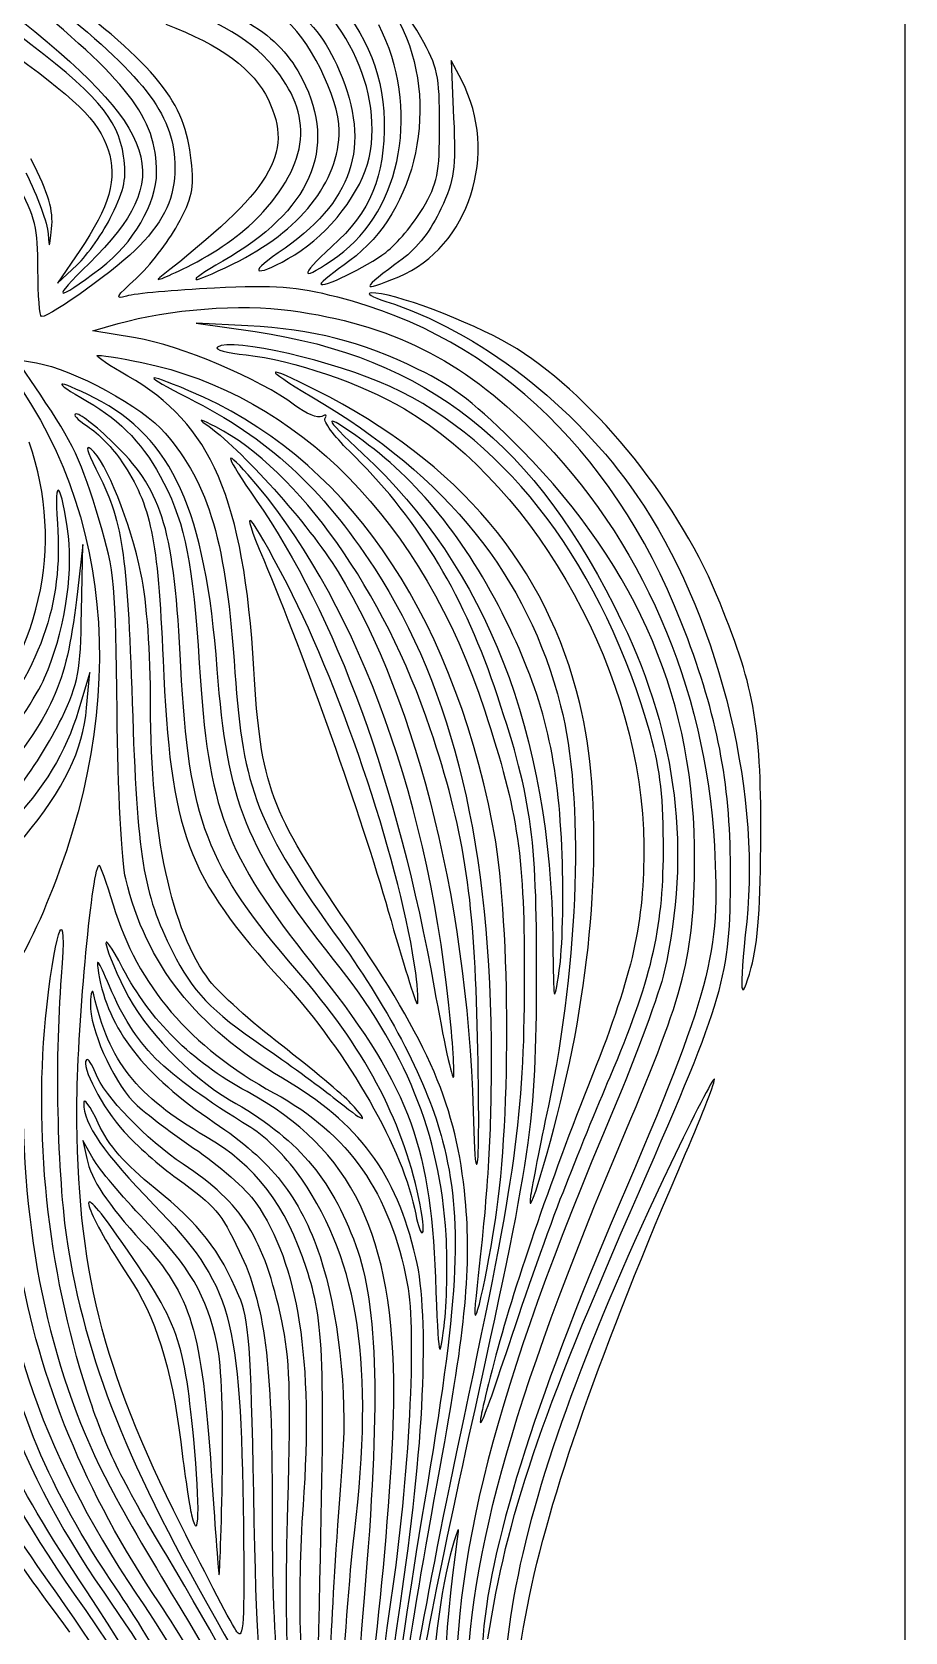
# Model space of a CAD drawing. Extents: x 0 to 150, y -1 to 211.
# Drawn here: x 111.6 to 149.5, y 86.7 to 156.3 of the extents above; entities that cross this region are included whole.
import ezdxf

# ---------------------------------------------------------------- set-up
doc = ezdxf.new("R2010")
doc.units = 0
doc.layers.get('0').update_dxf_attribs({"linetype": 'CONTINUOUS'})

msp = doc.modelspace()

# ---------------------------------------------------------------- linework, layer by layer
at = {"color": 7}
for points in [[(0.316703, 105.180175), (0.316703, 210.881214), (74.929204, 210.881214), (149.541704, 210.881214), (149.541704, 105.180175), (149.541704, -0.520867), (74.929204, -0.520867), (0.316703, -0.520867)], [(115.052814, 148.363765)], [(121.63447, 148.502452)], [(120.327817, 146.23642)], [(123.009567, 146.634483)], [(124.878065, 146.576312)], [(126.965834, 146.736911)], [(114.570992, 146.053537)], [(127.52364, 145.674834)], [(143.272462, 121.45205)], [(134.631284, 120.526008)], [(128.264343, 115.392086)], [(129.707555, 113.980566)], [(130.94135, 113.117675)], [(134.82814, 110.902888)], [(125.444594, 109.711678)], [(134.670385, 105.841633)], [(128.400836, 105.572002)], [(131.729181, 104.644253)], [(129.58404, 103.98955)], [(119.629216, 99.22705)], [(118.609584, 95.10767)], [(126.664104, 87.596234)]]:
    msp.add_lwpolyline(points, close=True, dxfattribs=at)
for points in [[(130.263368, 154.205718), (129.804784, 155.077091), (129.914158, 152.576324)], [(113.651162, 146.811148), (112.691735, 145.396842), (113.530885, 146.18253)], [(116.071912, 143.014004), (114.219829, 143.31615), (115.325025, 143.633899)], [(120.966704, 143.538805), (118.717745, 143.65882), (121.280682, 143.286036)], [(111.92642, 140.562822), (110.900117, 142.078805), (111.766223, 141.930099)], [(113.731725, 131.109342), (113.784163, 134.019758), (113.552626, 131.982062)], [(113.954655, 126.924763), (114.095064, 128.463508), (113.601106, 126.81562)], [(114.239813, 107.296842), (113.795485, 108.090592), (113.959103, 107.312979)]]:
    msp.add_lwpolyline(points, dxfattribs=at)
for points in [[(116.68596, 159.839922), (122.360836, 158.204884), (123.803989, 157.296855), (124.940089, 154.646445)], [(126.239066, 150.846044), (126.926343, 154.050696), (124.825398, 157.900436), (121.613972, 159.321003)], [(116.997954, 150.2132), (116.997954, 152.582449), (115.726244, 154.232001), (110.954166, 158.052685)], [(118.50474, 150.732651), (118.240998, 153.288066), (117.012691, 154.818196), (112.500037, 158.212843)], [(116.441564, 158.354451), (120.547159, 157.334445), (122.30268, 156.292566), (123.339897, 154.260383)], [(124.294884, 158.181633), (125.958211, 156.64843), (126.849785, 154.683902), (126.888661, 152.466416)], [(128.483709, 156.09829), (127.546047, 157.751404), (126.750453, 158.298623), (127.561276, 156.732751)], [(112.633464, 157.437754), (116.593911, 154.240063), (117.791704, 152.611384), (117.791704, 150.423925)], [(121.853746, 155.062462), (120.716638, 156.321104), (118.907758, 157.20758), (115.93494, 157.963087)], [(110.515662, 157.292971), (117.207104, 152.017889), (117.860649, 149.993067), (114.072792, 146.272229)], [(117.394829, 156.656209), (119.793628, 155.753038), (121.228691, 154.696364), (121.858244, 153.369677)], [(124.935454, 152.0527), (124.935454, 153.466403), (123.58892, 156.13045), (122.426061, 157.017408)], [(124.878065, 146.576312), (127.69107, 148.61404), (128.476857, 153.046859), (126.660473, 156.631317)], [(127.561276, 156.732751), (129.341668, 153.29444), (128.3394, 148.498412), (125.398474, 146.383343)], [(115.561578, 150.919733), (115.313997, 152.570725), (114.373533, 153.649802), (110.912537, 156.253979)], [(129.301079, 152.276008), (129.301079, 154.449767), (129.229858, 154.782824), (128.483709, 156.09829)], [(110.282043, 155.701709), (113.466803, 153.445689), (114.469365, 152.465812), (114.886721, 151.201213)], [(121.63447, 148.502452), (123.737857, 150.841924), (123.806675, 152.900801), (121.853746, 155.062462)], [(124.940089, 154.646445), (126.361396, 151.330668), (125.557013, 148.923962), (122.28962, 146.716282)], [(123.339897, 154.260383), (124.880677, 151.24158), (123.698585, 148.542023), (119.876099, 146.350064)], [(127.52364, 145.674834), (130.590192, 146.953856), (131.912683, 151.071784), (130.263368, 154.205718)], [(121.858244, 153.369677), (122.972843, 151.020836), (122.009675, 149.446737), (117.130245, 145.642743)], [(126.888661, 152.466416), (126.931523, 150.021488), (126.302603, 148.501656), (124.62319, 146.991718)], [(129.914158, 152.576324), (130.012054, 150.338047), (129.954258, 149.924236), (129.363541, 148.633939)], [(120.327817, 146.23642), (123.24075, 147.662744), (124.935454, 149.80199), (124.935454, 152.0527)], [(128.567574, 148.646954), (129.222426, 149.760959), (129.301079, 150.150092), (129.301079, 152.276008)], [(114.886721, 151.201213), (115.299982, 149.949016), (114.959762, 148.740178), (113.651162, 146.811148)], [(112.431237, 147.762989), (112.514899, 148.57998), (112.319708, 149.239838), (111.53118, 150.805698)], [(115.052814, 148.363765), (115.606621, 149.495708), (115.702723, 149.97851), (115.561578, 150.919733)], [(117.791704, 150.423925), (117.791704, 149.13269), (117.362123, 148.180433), (116.254596, 147.016597)], [(117.90798, 147.92788), (118.550058, 149.107583), (118.632478, 149.49497), (118.50474, 150.732651)], [(123.009567, 146.634483), (124.498621, 147.535781), (125.92926, 149.401464), (126.239066, 150.846044)], [(111.837719, 145.992154), (111.836925, 147.830439), (111.741101, 148.220501), (110.911677, 149.760736)], [(111.312346, 150.189938), (111.820055, 149.188122), (112.255469, 147.997497), (112.27993, 147.544105)], [(114.570992, 146.05354), (115.96828, 147.107137), (116.997954, 148.871935), (116.997954, 150.2132)], [(113.530885, 146.18253), (113.992417, 146.614658), (114.677285, 147.596214), (115.052814, 148.363765)], [(118.528685, 146.211121), (119.759635, 146.837524), (120.882098, 147.665633), (121.63447, 148.502452)], [(126.965834, 146.736911), (127.443365, 147.101142), (128.164148, 147.960659), (128.567574, 148.646954)], [(129.363541, 148.633939), (128.943648, 147.716769), (128.330971, 146.919169), (127.679397, 146.441472)], [(112.27993, 147.544105), (112.317636, 146.84529), (112.340676, 146.878619), (112.431237, 147.762989)], [(116.105297, 145.603545), (116.687042, 146.129116), (117.498249, 147.175067), (117.90798, 147.92788)], [(116.254596, 147.016597), (115.379386, 146.096887), (112.394516, 143.941633), (111.995995, 143.941633)], [(124.62319, 146.991718), (123.113562, 145.634435), (123.256421, 145.401599), (124.878065, 146.576312)], [(114.072792, 146.272229), (112.377897, 144.60732), (112.551784, 144.53099), (114.570992, 146.053537)], [(117.130245, 145.642743), (116.839204, 145.415849), (117.468502, 145.671619), (118.528685, 146.211121)], [(119.876099, 146.350064), (118.124399, 145.345573), (118.378113, 145.281745), (120.327817, 146.23642)], [(122.28962, 146.716282), (120.816743, 145.721102), (121.392479, 145.655686), (123.009567, 146.634483)], [(124.141704, 145.36847), (124.141704, 145.137111), (126.134154, 146.102557), (126.965834, 146.736911)], [(125.398474, 146.383343), (124.70725, 145.886226), (124.141704, 145.429534), (124.141704, 145.36847)], [(127.679397, 146.441472), (125.843138, 145.095227), (125.816212, 144.962687), (127.52364, 145.674834)], [(111.995995, 143.941633), (111.909415, 143.941633), (111.838192, 144.864368), (111.837719, 145.992154)], [(115.692039, 144.836248), (115.154832, 144.679297), (115.223607, 144.806993), (116.105297, 145.603545)], [(119.511495, 145.18014), (117.765245, 145.094558), (116.046491, 144.939806), (115.692039, 144.836248)], [(124.872771, 144.782844), (123.017402, 145.252062), (122.205938, 145.312196), (119.511495, 145.18014)], [(126.344011, 144.973807), (126.078628, 144.959414), (126.356843, 144.791472), (126.962278, 144.600591)], [(132.348073, 142.727513), (130.624262, 143.737812), (127.196998, 145.020051), (126.344011, 144.973807)], [(115.325025, 143.633899), (117.531372, 144.26823), (120.638422, 144.504751), (122.827531, 144.205018)], [(122.827531, 144.205018), (127.196281, 143.606853), (130.231655, 142.091397), (133.414524, 138.919302)], [(140.095287, 129.918717), (137.187228, 137.796072), (131.835239, 143.022058), (124.872771, 144.782844)], [(126.962278, 144.600591), (130.985437, 143.332158), (135.178348, 140.092266), (137.881701, 136.163074)], [(108.720099, 143.72169), (114.593732, 137.785356), (116.095603, 128.948638), (112.776564, 119.854252)], [(128.375037, 141.646108), (125.872679, 142.862575), (123.82228, 143.386416), (120.966704, 143.538805)], [(122.999815, 140.08594), (121.512497, 141.220373), (118.021052, 142.696025), (116.071912, 143.014004)], [(127.158186, 140.899579), (124.704591, 142.021878), (120.303745, 143.026593), (119.639538, 142.616092)], [(121.280682, 143.286036), (128.755251, 142.198844), (133.510959, 138.431934), (137.248209, 130.638444)], [(141.349333, 131.838846), (139.560231, 136.136462), (135.769136, 140.722482), (132.348073, 142.727513)], [(115.744892, 141.354032), (114.96562, 141.793825), (114.367929, 142.193552), (114.416692, 142.242315)], [(114.416692, 142.242315), (114.465455, 142.291078), (115.334076, 142.158455), (116.346965, 141.947601)], [(119.639538, 142.616092), (119.476808, 142.515519), (120.041726, 142.360269), (120.894909, 142.271094)], [(120.894909, 142.271094), (122.904673, 142.061033), (125.915849, 141.034841), (127.777894, 139.925414)], [(111.766223, 141.930099), (113.380607, 141.652921), (116.39758, 140.007901), (117.36556, 138.877032)], [(121.223603, 128.619028), (120.792565, 135.998802), (119.368491, 139.308999), (115.744892, 141.354032)], [(116.346965, 141.947601), (123.16192, 140.528913), (128.581941, 135.022921), (131.270386, 126.787458)], [(118.404113, 140.717863), (116.371399, 141.574139), (116.356265, 141.417485), (118.373536, 140.401373)], [(123.950812, 140.730422), (121.647408, 141.891792), (121.549194, 141.761567), (123.744829, 140.457304)], [(132.872954, 138.134169), (130.871833, 140.162148), (129.954869, 140.878108), (128.375037, 141.646108)], [(114.31156, 140.390311), (112.557531, 141.279144), (112.347806, 141.18944), (113.984781, 140.25054)], [(131.609454, 121.862842), (129.710352, 131.362998), (125.148253, 137.876912), (118.404113, 140.717863)], [(135.398327, 127.112427), (133.970771, 133.058651), (130.148608, 137.605505), (123.950812, 140.730422)], [(138.46965, 125.768899), (136.462677, 132.95508), (132.272262, 138.56035), (127.158186, 140.899579)], [(114.513222, 135.036737), (113.716422, 137.691408), (113.3715, 138.428254), (111.92642, 140.562822)], [(113.984781, 140.25054), (115.488262, 139.388207), (116.480696, 138.329218), (117.315536, 136.696408)], [(119.633783, 128.606796), (119.115493, 135.494837), (117.673943, 138.686463), (114.31156, 140.390311)], [(118.373536, 140.401373), (121.832635, 138.659005), (124.179902, 136.510607), (126.467611, 132.993059)], [(124.18414, 139.602236), (124.016992, 139.498933), (123.484045, 139.7166), (122.999815, 140.08594)], [(123.744829, 140.457304), (129.691215, 136.924992), (133.117698, 132.667163), (134.567909, 127.0083)], [(127.777894, 139.925414), (133.624346, 136.442035), (138.13169, 128.220732), (138.18485, 120.943346)], [(113.509481, 139.703842), (113.318089, 139.70146), (113.534537, 139.460383), (113.990469, 139.168272)], [(115.272323, 138.293441), (114.494151, 139.071615), (113.700872, 139.706294), (113.509481, 139.703842)], [(119.573278, 139.144976), (118.957214, 139.468124), (118.750818, 139.526677), (119.11462, 139.275087)], [(119.11462, 139.275087), (120.660753, 138.205861), (123.610711, 134.915391), (124.886776, 132.836663)], [(125.976208, 138.530579), (124.155875, 139.866828), (124.155562, 139.647917), (125.975414, 137.963066)], [(124.326348, 139.528426), (124.416569, 139.674407), (124.353709, 139.707035), (124.18414, 139.602236)], [(125.368637, 138.098482), (124.706443, 138.741052), (124.237414, 139.384527), (124.326348, 139.528426)], [(113.990469, 139.168272), (114.446407, 138.876159), (115.119539, 138.183684), (115.486323, 137.629434)], [(117.36556, 138.877032), (119.289396, 136.629463), (120.025684, 134.105309), (120.404877, 128.457598)], [(128.897925, 126.001828), (126.907163, 131.967319), (123.14347, 137.272268), (119.573278, 139.144976)], [(132.352098, 130.384227), (130.63139, 133.98378), (128.553475, 136.638691), (125.976208, 138.530579)], [(133.414524, 138.919302), (138.074334, 134.275264), (140.853144, 127.894792), (141.252292, 120.922883)], [(108.399715, 125.156217), (111.956924, 129.225977), (113.029384, 133.903), (111.454811, 138.47958)], [(114.147431, 138.180887), (113.887554, 138.396562), (113.960243, 138.09604), (114.354483, 137.32483)], [(116.316551, 132.774142), (115.867667, 134.970388), (114.795401, 137.643119), (114.147431, 138.180887)], [(118.052472, 128.705118), (117.755625, 134.634674), (117.275618, 136.290145), (115.272323, 138.293441)], [(120.980131, 137.052473), (119.833647, 138.353594), (119.980834, 137.893115), (121.332313, 135.950664)], [(131.684152, 127.833927), (130.254719, 132.037405), (128.239541, 135.312655), (125.368637, 138.098482)], [(125.975414, 137.963066), (131.330248, 133.005433), (134.126721, 125.830132), (134.228144, 116.787885)], [(140.394018, 120.261433), (140.432629, 127.116753), (137.970093, 132.968614), (132.872954, 138.134169)], [(113.159895, 134.388778), (112.866353, 136.738214), (112.515063, 137.146591), (112.680739, 134.9458)], [(114.354483, 137.32483), (115.517348, 135.050046), (115.719508, 133.747536), (115.935173, 127.140592)], [(115.486323, 137.629434), (116.761511, 135.702498), (117.044293, 134.339822), (117.278613, 128.992675)], [(117.315536, 136.696408), (118.244517, 134.87948), (118.583146, 133.150242), (118.850037, 128.860383)], [(129.707555, 113.980566), (128.70117, 123.477864), (125.511626, 131.909775), (120.980131, 137.052473)], [(122.681696, 132.281515), (121.014471, 135.509569), (120.524275, 136.022363), (121.652366, 133.3583)], [(121.332313, 135.950664), (124.791036, 130.979524), (127.488767, 123.583121), (129.067817, 114.742153)], [(137.881701, 136.163074), (141.308315, 131.182663), (143.279196, 123.523732), (142.656859, 117.606609)], [(112.680739, 134.9458), (112.947151, 131.406889), (111.950595, 128.628272), (109.150703, 125.103287)], [(112.128215, 128.230199), (112.947111, 130.081869), (113.377218, 132.649375), (113.159895, 134.388778)], [(115.278641, 126.743717), (115.219506, 132.322901), (115.171429, 132.84382), (114.513222, 135.036737)], [(121.652366, 133.3583), (123.414184, 129.197645), (125.916314, 122.143684), (127.072266, 118.078612)], [(126.467611, 132.993059), (129.908509, 127.702379), (131.5559, 120.757323), (131.545452, 111.585944)], [(116.73337, 127.054113), (116.73337, 129.364682), (116.578213, 131.493911), (116.316551, 132.774142)], [(128.264343, 115.392086), (127.677373, 119.816869), (125.113846, 127.572421), (122.681696, 132.281515)], [(124.886776, 132.836663), (128.386528, 127.135512), (130.61963, 117.927842), (130.792098, 108.487467)], [(113.552626, 131.982062), (113.106885, 128.059201), (112.597229, 126.855559), (109.994382, 123.578646)], [(143.272462, 121.45205), (143.283443, 126.255076), (142.970716, 127.944107), (141.349333, 131.838846)], [(112.869072, 126.477297), (113.603087, 128.037011), (113.684217, 128.472642), (113.731725, 131.109342)], [(134.631274, 120.526008), (134.480662, 124.58074), (133.875886, 127.196615), (132.352098, 130.384227)], [(137.248209, 130.638444), (139.648216, 125.633583), (140.24597, 120.65893), (139.074422, 115.44027)], [(141.956594, 119.599967), (141.960087, 123.459745), (141.46357, 126.212312), (140.095287, 129.918717)], [(117.278613, 128.992675), (117.609956, 121.431502), (118.280066, 119.63192), (122.484129, 115.01324)], [(118.850037, 128.860383), (119.245729, 122.500231), (119.977694, 120.549887), (123.748713, 115.807673)], [(109.813706, 124.624013), (110.755822, 125.85927), (111.797351, 127.482052), (112.128215, 128.230199)], [(123.091945, 115.498925), (119.187786, 119.979715), (118.383812, 122.086571), (118.052472, 128.705118)], [(124.695847, 115.972185), (120.910104, 120.727597), (120.068613, 122.827907), (119.633783, 128.606796)], [(120.404877, 128.457598), (120.744472, 123.399674), (121.398538, 121.727031), (124.976369, 116.766935)], [(125.322888, 117.4833), (121.93171, 122.427526), (121.519897, 123.546222), (121.223603, 128.619028)], [(133.520495, 115.234342), (133.536026, 121.429693), (133.291524, 123.107188), (131.684152, 127.833927)], [(113.601106, 126.81562), (113.042401, 124.951744), (112.151803, 123.493173), (110.483224, 121.709326)], [(111.232897, 121.298848), (112.974631, 123.391205), (113.785079, 125.066417), (113.954655, 126.924763)], [(115.654757, 119.476004), (115.474433, 120.233313), (115.314989, 123.314235), (115.278641, 126.743717)], [(115.935173, 127.140592), (116.155626, 120.386864), (116.39695, 118.895101), (117.686399, 116.315143)], [(119.315817, 115.031983), (117.637242, 117.233541), (116.73337, 121.441356), (116.73337, 127.054113)], [(131.270386, 126.787458), (132.738122, 122.291374), (133.007026, 120.437648), (132.984674, 114.969758)], [(134.567909, 127.0083), (135.588867, 123.024418), (135.372041, 115.967161), (134.033152, 109.602886)], [(134.82814, 110.902888), (136.176448, 116.928823), (136.389449, 122.984101), (135.398327, 127.112427)], [(110.87899, 123.302297), (111.527921, 124.101654), (112.423456, 125.530404), (112.869072, 126.477297)], [(130.94135, 113.117675), (130.790789, 118.867716), (130.348916, 121.653808), (128.897925, 126.001828)], [(139.035891, 120.6583), (139.044595, 123.004141), (138.914907, 124.174615), (138.46965, 125.768899)], [(131.729181, 104.644253), (132.44027, 109.176156), (132.378815, 118.01416), (131.609454, 121.862842)], [(142.859474, 115.631217), (143.142851, 116.654448), (143.265446, 118.382357), (143.272462, 121.45205)], [(134.509727, 115.498925), (134.646853, 116.37205), (134.701555, 118.634237), (134.631284, 120.526008)], [(138.18485, 120.943346), (138.209245, 117.605059), (137.710257, 115.371147), (135.95314, 110.952005)], [(136.714225, 110.868717), (138.495942, 115.039775), (139.023296, 117.263429), (139.035891, 120.6583)], [(141.252292, 120.922883), (141.522569, 116.201973), (141.096021, 114.592582), (137.114971, 105.312467)], [(112.776564, 119.854252), (111.29051, 115.782368), (109.808944, 113.506099), (106.153151, 109.678092)], [(113.528155, 109.527864), (113.525774, 112.715006), (114.160509, 119.722948), (114.483473, 120.077045)], [(114.483473, 120.077045), (114.523705, 120.121156), (114.804153, 119.342305), (115.106691, 118.346265)], [(137.390301, 108.487475), (139.968803, 114.570693), (140.370843, 116.146606), (140.394018, 120.261433)], [(122.474088, 110.803248), (118.716306, 113.015136), (116.531567, 115.793666), (115.654757, 119.476004)], [(137.992411, 105.892214), (141.692768, 114.349559), (141.952665, 115.248261), (141.956594, 119.599967)], [(112.218401, 113.899056), (112.614422, 117.536354), (113.128571, 118.621434), (112.851105, 115.234342)], [(115.106691, 118.346265), (116.178539, 114.817443), (118.442105, 112.171282), (122.107674, 110.161959)], [(127.072266, 118.078612), (127.703321, 115.85942), (128.269942, 114.043717), (128.331423, 114.043717)], [(115.530328, 115.583121), (114.494366, 117.557629), (114.566631, 116.810073), (115.622565, 114.628967)], [(130.416551, 105.557577), (130.043325, 109.564286), (128.869601, 112.312307), (125.322888, 117.4833)], [(142.656859, 117.606609), (142.321886, 114.421703), (142.376649, 113.88779), (142.859474, 115.631217)], [(117.686399, 116.315143), (118.552336, 114.582559), (119.351145, 113.747206), (121.628162, 112.193049)], [(124.976369, 116.766935), (127.156236, 113.744891), (128.811523, 110.521996), (129.434177, 108.087433)], [(134.228144, 116.787885), (134.259532, 113.98967), (134.267191, 113.954608), (134.509727, 115.498925)], [(114.950671, 114.809013), (114.43549, 116.013373), (114.345323, 116.11954), (114.471704, 115.372981)], [(120.928969, 110.222604), (118.512021, 111.540735), (116.715125, 113.324942), (115.530328, 115.583121)], [(123.748713, 115.807673), (127.902242, 110.584438), (128.887403, 108.077495), (129.120731, 102.137467)], [(129.58404, 103.98955), (129.307108, 108.432031), (127.844783, 112.016688), (124.695847, 115.972185)], [(112.851105, 115.234342), (112.540754, 111.445762), (112.678562, 106.197104), (113.163718, 103.328092)], [(114.471704, 115.372981), (114.882247, 112.947802), (116.434092, 110.945565), (119.501431, 108.883479)], [(122.421912, 112.244013), (121.112224, 113.254523), (119.714484, 114.509108), (119.315817, 115.031983)], [(122.484129, 115.01324), (125.382255, 111.829289), (127.736661, 107.7063), (128.265034, 104.889832)], [(128.400836, 105.572002), (127.643366, 109.103964), (126.021439, 112.136753), (123.091945, 115.498925)], [(128.331423, 114.043717), (128.392907, 114.043717), (128.362721, 114.650483), (128.264343, 115.392086)], [(132.984674, 114.969758), (132.960756, 109.116974), (132.628013, 106.723453), (130.352379, 96.034318)], [(130.595426, 95.2583), (133.343462, 107.71292), (133.504406, 108.812047), (133.520495, 115.234342)], [(139.074422, 115.44027), (138.871169, 114.534879), (137.875195, 111.835158), (136.861143, 109.44089)], [(114.26748, 114.440592), (114.20058, 114.739182), (114.136673, 114.56625), (114.120814, 114.043717)], [(119.127191, 108.27535), (116.125281, 110.020735), (114.913225, 111.558403), (114.26748, 114.440592)], [(121.093, 108.66024), (117.119845, 111.13008), (116.078439, 112.172578), (114.950671, 114.809013)], [(115.622565, 114.628967), (116.413809, 112.994599), (118.475032, 110.838382), (120.171173, 109.870729)], [(129.067817, 114.742153), (129.478789, 112.441151), (129.858598, 110.689192), (129.911835, 110.848902)], [(113.974287, 97.181432), (112.243881, 102.562046), (111.625293, 108.45156), (112.218401, 113.899056)], [(114.120814, 114.043717), (114.088317, 112.97312), (115.047289, 110.78096), (115.982268, 109.788515)], [(129.911835, 110.848902), (129.965072, 111.008615), (129.873147, 112.417865), (129.707555, 113.980566)], [(130.954129, 107.16455), (131.023307, 107.528352), (131.017558, 110.207258), (130.94135, 113.117675)], [(121.628162, 112.193049), (122.646808, 111.497782), (124.016027, 110.499816), (124.67087, 109.975348)], [(125.444594, 109.711678), (125.091806, 110.093951), (123.731599, 111.2335), (122.421912, 112.244013)], [(113.944371, 111.607494), (113.687873, 111.350999), (114.651671, 109.508621), (115.579723, 108.481376)], [(114.337396, 111.039733), (114.19183, 111.422601), (114.01497, 111.678093), (113.944371, 111.607494)], [(131.545452, 111.585944), (131.54143, 108.044774), (131.422981, 106.188669), (130.891907, 101.343717)], [(118.14815, 107.065622), (116.553573, 108.129956), (114.714509, 110.047855), (114.337396, 111.039733)], [(128.273426, 102.999725), (127.401185, 106.704463), (125.817741, 108.835127), (122.474088, 110.803248)], [(135.95314, 110.952005), (134.072471, 106.222131), (132.495901, 101.618875), (131.675309, 98.461632)], [(133.262521, 105.709342), (133.034984, 104.185344), (134.160429, 107.918724), (134.82814, 110.902888)], [(134.670385, 105.841633), (135.266128, 107.369602), (136.185857, 109.63179), (136.714225, 110.868717)], [(141.256102, 110.775853), (141.203362, 110.828593), (140.349041, 109.174423), (139.357608, 107.09992)], [(139.999006, 107.533199), (140.743146, 109.263921), (141.308841, 110.723116), (141.256102, 110.775853)], [(111.169074, 110.167404), (111.182436, 103.508289), (112.452428, 97.789423), (114.976074, 93.024127)], [(114.459097, 108.852142), (114.112061, 109.597455), (113.826959, 109.992986), (113.825539, 109.731098)], [(127.316704, 97.012763), (127.316704, 103.996043), (125.515291, 107.721363), (120.928969, 110.222604)], [(122.107674, 110.161959), (125.36655, 108.375572), (127.154361, 105.816223), (127.897946, 101.872883)], [(118.048241, 91.375092), (114.600291, 98.261421), (113.533137, 102.547137), (113.528155, 109.527864)], [(113.825539, 109.731098), (113.820564, 108.814886), (114.69742, 107.543216), (116.887913, 105.28985)], [(115.982268, 109.788515), (116.336339, 109.412688), (117.517458, 108.503662), (118.60698, 107.768461)], [(120.171173, 109.870729), (123.108667, 108.194882), (124.545849, 106.53686), (125.662097, 103.536057)], [(124.67087, 109.975348), (126.084486, 108.843175), (126.320256, 108.762829), (125.444594, 109.711678)], [(136.861143, 109.44089), (131.66376, 97.169383), (129.78434, 89.849148), (130.027153, 82.822891)], [(134.033152, 109.602886), (133.674485, 107.897999), (133.327701, 106.145904), (133.262521, 105.709342)], [(116.936877, 106.004873), (115.585632, 107.096631), (114.92076, 107.860648), (114.459097, 108.852142)], [(119.501431, 108.883479), (122.018608, 107.191249), (123.220102, 105.666953), (124.103294, 103.045231)], [(123.315577, 106.411281), (122.726394, 107.283083), (121.799308, 108.221174), (121.093, 108.66024)], [(109.667297, 108.148086), (110.013528, 100.396945), (111.872615, 94.702971), (116.127967, 88.360472)], [(115.579723, 108.481376), (116.102768, 107.902428), (117.14186, 106.985022), (117.888814, 106.442695)], [(123.513072, 102.534342), (122.619212, 105.292099), (121.309469, 107.006517), (119.127191, 108.27535)], [(129.434177, 108.087433), (130.307524, 104.67268), (130.16489, 101.45858), (128.770565, 93.133587)], [(130.449934, 83.087475), (130.42673, 89.603427), (132.314786, 96.513288), (137.390301, 108.487475)], [(130.792098, 108.487467), (130.812048, 107.39606), (130.884951, 106.800748), (130.954129, 107.16455)], [(108.123453, 107.797711), (108.759863, 99.925767), (110.689538, 94.244864), (114.696245, 88.4476)], [(113.959103, 107.312979), (114.153897, 106.387199), (114.842049, 105.350381), (116.359482, 103.696402)], [(116.4643, 104.651008), (115.485212, 105.669654), (114.484192, 106.860279), (114.239813, 107.296842)], [(118.60698, 107.768461), (119.696503, 107.033258), (120.912898, 105.962797), (121.310085, 105.389659)], [(133.935404, 76.729405), (131.050527, 82.384228), (132.625018, 90.38281), (139.999006, 107.533199)], [(106.533582, 106.564041), (107.217181, 99.544857), (109.144972, 94.445992), (113.414048, 88.365724)], [(115.005025, 104.35018), (113.328254, 106.701661), (113.994113, 104.830089), (115.775814, 102.183668)], [(122.441364, 100.256922), (121.650919, 103.895485), (120.74489, 105.332374), (118.14815, 107.065622)], [(139.357608, 107.09992), (132.226248, 92.178084), (130.463496, 83.062217), (133.536664, 76.997613)], [(111.835594, 89.569758), (108.430515, 94.388241), (106.478893, 99.839759), (105.999637, 105.871497)], [(120.576943, 101.343717), (119.743093, 103.326049), (118.87227, 104.441149), (116.936877, 106.004873)], [(117.888814, 106.442695), (119.578668, 105.215777), (119.783934, 104.976276), (120.593525, 103.286891)], [(125.598925, 91.024967), (126.461496, 98.33483), (125.810875, 102.719031), (123.315577, 106.411281)], [(131.406027, 86.411099), (132.2505, 91.855398), (133.609244, 95.874271), (137.992411, 105.892214)], [(132.322361, 99.22705), (133.01803, 101.337102), (134.074641, 104.313665), (134.670385, 105.841633)], [(116.887913, 105.28985), (120.293903, 101.7861), (120.649497, 100.508655), (120.768282, 91.349933)], [(121.310085, 105.389659), (123.170008, 102.705786), (123.813311, 98.587163), (123.365805, 92.228276)], [(128.564928, 104.091248), (128.634432, 104.160751), (128.560589, 104.827091), (128.400836, 105.572002)], [(129.325944, 93.882768), (130.451111, 100.006653), (130.69271, 102.592939), (130.416551, 105.557577)], [(137.114971, 105.312467), (133.384615, 96.616742), (131.412112, 90.277061), (131.165523, 86.190778)], [(119.629216, 99.22705), (119.172252, 101.353959), (118.459888, 102.574791), (116.4643, 104.651008)], [(128.265034, 104.889832), (128.360472, 104.381107), (128.495425, 104.021742), (128.564928, 104.091248)], [(130.891907, 101.343717), (130.655698, 99.188802), (131.225819, 101.436218), (131.729181, 104.644253)], [(118.609584, 95.10767), (118.165578, 99.65481), (117.939148, 100.235404), (115.005025, 104.35018)], [(129.497831, 100.0208), (129.622354, 100.966685), (129.661147, 102.752623), (129.58404, 103.98955)], [(113.163718, 103.328092), (114.055491, 98.054499), (115.952193, 93.459583), (120.345721, 85.929123)], [(116.359482, 103.696402), (118.504774, 101.358065), (118.967295, 99.826696), (119.373907, 93.715898)], [(120.593525, 103.286891), (121.704711, 100.968156), (122.036665, 98.391723), (122.017758, 92.232774)], [(124.103294, 103.045231), (124.889884, 100.71028), (125.29588, 97.104097), (125.083864, 94.335505)], [(125.662097, 103.536057), (126.630078, 100.933843), (126.73407, 96.460487), (126.018671, 88.197367)], [(117.10497, 87.989913), (113.901207, 92.748206), (111.877919, 97.674078), (111.021947, 102.799563)], [(124.052661, 86.792705), (124.334691, 98.8763), (124.29164, 100.132298), (123.513072, 102.534342)], [(127.581263, 87.849967), (128.626899, 94.658442), (128.888617, 100.386788), (128.273426, 102.999725)], [(115.775814, 102.183668), (116.949302, 100.440649), (117.636068, 98.263141), (118.043452, 94.993717)], [(127.897946, 101.872883), (128.306039, 99.708703), (127.977799, 93.401457), (127.181938, 88.11455)], [(129.120731, 102.137467), (129.262881, 98.51857), (129.284267, 98.398536), (129.497831, 100.0208)], [(115.219604, 88.643717), (112.278472, 92.976171), (110.850516, 96.408835), (109.839228, 101.577608)], [(121.220675, 92.744758), (121.095945, 99.21085), (121.014072, 100.304523), (120.576943, 101.343717)], [(113.946726, 88.511425), (110.538427, 93.643672), (109.587866, 95.717601), (108.376993, 100.663444)], [(122.704302, 92.215592), (122.838522, 97.258431), (122.793474, 98.636103), (122.441364, 100.256922)], [(119.852125, 93.273925), (119.908167, 96.082855), (119.824463, 98.318278), (119.629216, 99.22705)], [(131.675309, 98.461632), (130.695282, 94.690954), (130.910954, 94.946081), (132.322361, 99.22705)], [(117.435336, 90.037682), (115.450154, 93.343534), (114.731549, 94.82677), (113.974287, 97.181432)], [(126.664104, 87.596234), (127.023032, 90.876419), (127.316704, 95.113859), (127.316704, 97.012763)], [(130.352379, 96.034318), (128.655056, 88.061636), (127.561713, 81.817594), (127.623631, 80.45051)], [(118.043452, 94.993717), (118.215714, 93.611269), (118.427183, 92.182519), (118.513389, 91.818717)], [(118.513389, 91.818717), (118.846505, 90.41288), (118.897561, 92.158444), (118.609584, 95.10767)], [(127.76468, 80.441633), (128.029189, 82.923192), (129.032661, 88.175558), (130.595426, 95.2583)], [(108.402112, 94.137837), (109.663434, 91.617408), (110.309411, 90.620117), (113.212962, 86.71061)], [(125.083864, 94.335505), (124.556618, 87.450451), (124.429494, 84.28491), (124.581494, 81.825878)], [(119.373907, 93.715898), (119.522341, 91.485127), (119.670473, 89.461065), (119.703085, 89.217982)], [(119.703085, 89.217982), (119.735701, 88.974896), (119.80277, 90.800071), (119.852125, 93.273925)], [(127.134493, 78.58955), (127.304263, 81.950676), (127.908981, 86.170746), (129.325944, 93.882768)], [(114.976074, 93.024127), (115.596911, 91.851829), (116.979647, 89.463925), (118.048823, 87.717675)], [(121.947197, 84.278092), (121.395858, 85.277889), (121.355675, 85.74618), (121.220675, 92.744758)], [(128.770565, 93.133587), (127.393393, 84.911023), (126.787537, 80.070571), (126.787537, 77.290303)], [(122.017758, 92.232774), (122.008339, 89.167385), (122.124512, 85.944967), (122.275896, 85.071842)], [(123.450189, 81.235383), (122.739338, 82.759849), (122.533339, 85.792358), (122.704302, 92.215592)], [(123.365805, 92.228276), (123.087966, 88.280309), (123.213789, 84.542146), (123.735809, 81.235383)], [(120.489427, 86.719725), (120.299684, 86.977556), (119.20115, 89.072471), (118.048241, 91.375092)], [(120.768282, 91.349933), (120.823318, 87.106278), (120.776537, 86.329578), (120.489427, 86.719725)], [(130.088412, 90.764931), (130.182279, 91.394981), (130.104631, 91.271527), (129.8429, 90.374597)], [(125.036236, 83.484342), (125.131071, 85.812675), (125.38428, 89.205956), (125.598925, 91.024967)], [(132.554012, 72.702579), (129.707344, 75.737257), (128.819045, 82.244708), (130.088412, 90.764931)], [(124.776616, 73.139906), (123.921054, 77.856784), (121.752167, 82.849019), (117.435336, 90.037682)], [(129.8429, 90.374597), (129.37967, 88.787121), (128.905968, 85.09095), (128.90495, 83.055987)], [(118.038875, 78.39637), (118.078827, 80.0779), (116.376921, 83.143384), (111.835594, 89.569758)], [(117.586157, 74.168188), (120.091483, 76.797461), (119.080857, 80.780401), (113.946726, 88.511425)], [(114.696245, 88.4476), (118.232372, 83.331211), (119.379204, 80.775217), (119.379204, 78.010464)], [(119.362294, 80.906882), (118.793808, 82.659754), (116.97149, 86.063093), (115.219604, 88.643717)], [(113.414048, 88.365724), (118.911203, 80.536354), (119.823971, 76.995795), (117.166186, 73.81144)], [(116.127967, 88.360472), (119.194665, 83.789634), (120.441178, 80.797564), (120.434952, 78.022193)], [(120.697898, 79.945458), (120.257604, 82.387567), (119.037063, 85.120324), (117.10497, 87.989913)], [(118.048823, 87.717675), (122.156588, 81.008588), (124.139862, 75.967582), (124.657961, 70.918816)], [(126.018671, 88.197367), (125.713942, 84.677655), (125.481726, 80.62953), (125.502636, 79.201534)], [(127.181938, 88.11455), (126.684257, 84.808433), (126.459001, 82.12242), (126.394244, 78.721842)], [(126.525906, 78.192675), (126.648202, 80.521008), (127.123111, 84.86679), (127.581263, 87.849967)], [(125.776075, 79.118717), (125.905559, 80.501165), (126.305172, 84.316046), (126.664104, 87.596234)], [(124.564349, 77.929163), (123.900446, 80.030333), (123.896443, 80.099673), (124.052661, 86.792705)]]:
    msp.add_open_spline(points, degree=3, dxfattribs=at)

doc.saveas('drawing.dxf')
